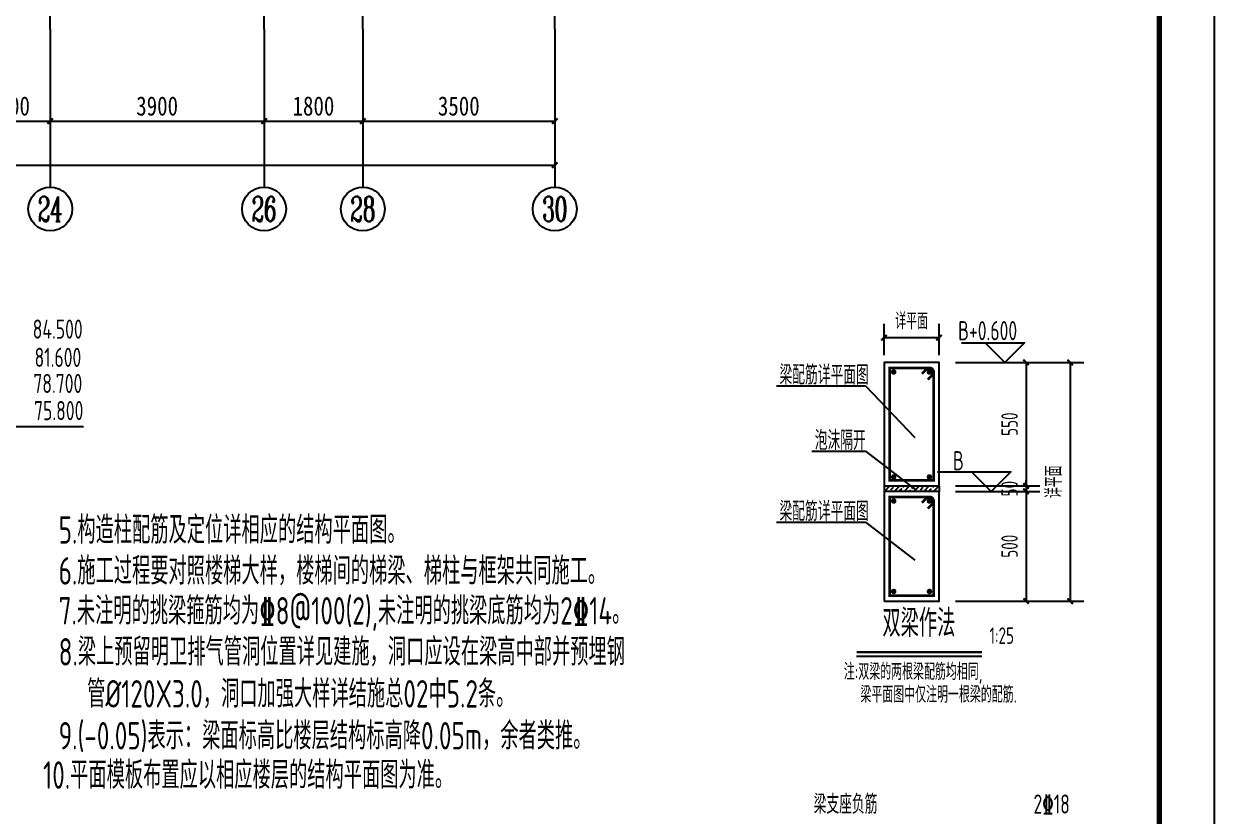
# Model space of a CAD drawing. Extents: x -144902 to 588294, y -160863 to 65494.
# Drawn here: x 495135 to 516840, y -41573 to -27129 of the extents above; entities that cross this region are included whole.
import ezdxf
from ezdxf.enums import TextEntityAlignment as Align

# ---------------------------------------------------------------- set-up
doc = ezdxf.new("R2010")
doc.units = 0
doc.header["$LTSCALE"] = 100
doc.linetypes.add('ACAD_ISO04W100', pattern=[30.5, 24, -3, 0.5, -3])
doc.layers.get('0').update_dxf_attribs({"linetype": 'CONTINUOUS'})
doc.layers.get('Defpoints').update_dxf_attribs({"linetype": 'CONTINUOUS'})
for name, color, linetype in [('1508', 2, 'CONTINUOUS'), ('AXIS', 3, 'CONTINUOUS'), ('AXIS_TEXT', 7, 'CONTINUOUS'), ('beam_dy', 7, 'CONTINUOUS'), ('DOTE', 253, 'ACAD_ISO04W100'), ('PUB_DIM', 3, 'CONTINUOUS'), ('TEXT', 7, 'CONTINUOUS'), ('tk', 7, 'CONTINUOUS'), ('梁__实线', 4, 'CONTINUOUS')]:
    doc.layers.add(name, color=color, linetype=linetype)
doc.styles.add('_HZTXT', font='complex.shx', dxfattribs={"width": 0.7, "bigfont": 'tssdchn.shx'})
doc.styles.add('COMPLEX', font='COMPLEX')
doc.styles.add('DIM_FONT', font='SIMHEI.TTF', dxfattribs={"width": 0.8})
doc.styles.get("Standard").update_dxf_attribs({"font": 'tssdeng.shx', "width": 0.7, "bigfont": 'tssdchn.shx'})
doc.styles.add('TSSD_Dimension', font='Tssdeng.shx', dxfattribs={"width": 0.7, "bigfont": 'tssdchn.shx'})
doc.styles.add('TSSD_Rein', font='Tssdeng.shx', dxfattribs={"width": 0.7, "bigfont": 'tssdchn.shx'})
doc.dimstyles.new('_TCH_ARCH&&100', dxfattribs={"dimtxt": 350, "dimasz": 100, "dimexe": 250, "dimexo": 300, "dimgap": 100, "dimtad": 1, "dimdec": 0, "dimzin": 0, "dimdsep": 46, "dimtxsty": 'DIM_FONT', "dimblk": 'ARCHTICK', "dimcen": 0.09, "dimclrt": 7, "dimazin": 2, "dimtfac": 1, "dimtdec": 0, "dimtix": 1, "dimtmove": 2, "dimatfit": 3, "dimfxl": 1, "dimtolj": 1, "dimtzin": 0, "dimarcsym": 0})
doc.dimstyles.new('DIMN', dxfattribs={"dimtxt": 300, "dimasz": 100, "dimexe": 250, "dimexo": 300, "dimgap": 150, "dimtad": 1, "dimdec": 0, "dimzin": 0, "dimdsep": 46, "dimtxsty": 'DIM_FONT', "dimblk": 'ARCHTICK', "dimcen": 0.09, "dimclrt": 7, "dimazin": 2, "dimtfac": 1, "dimtdec": 0, "dimtix": 1, "dimtmove": 2, "dimatfit": 3, "dimfxl": 1, "dimtolj": 1, "dimtzin": 0, "dimarcsym": 0})

# ---------------------------------------------------------------- blocks, each defined once
blk = doc.blocks.new('A1tk')
at = {"layer": 'tk', "color": 5}
blk.add_lwpolyline([(0, 0), (0, 59400), (84100, 59400), (84100, 0)], close=True, dxfattribs=at)
at = {"layer": 'tk', "const_width": 100}
blk.add_lwpolyline([(2500, 1000), (83100, 1000), (83100, 58400), (2500, 58400)], close=True, dxfattribs=at)
blk = doc.blocks.new('_ArchTick')
at = {"color": 0, "linetype": 'ByBlock', "const_width": 0.4}
blk.add_lwpolyline([(-0.5, -0.5), (0.5, 0.5)], dxfattribs=at)
blk = doc.blocks.new('*D482')
at = {"layer": 'beam_dy', "color": 0, "lineweight": -2}
for p, q in [((513447, -33302), (514463, -33302)), ((514213, -33302), (514213, -37653)), ((513376, -37653), (514463, -37653))]:
    blk.add_line(p, q, dxfattribs=at)
at = {"layer": 'Defpoints', "color": 0}
for p in [(513147, -33302), (513076, -37653), (514213, -37653)]:
    blk.add_point(p, dxfattribs=at)
at = {"layer": 'beam_dy', "color": 0, "lineweight": -2, "xscale": 100, "yscale": 100, "zscale": 100}
for p, rotation in [((514213, -33302), 90), ((514213, -37653), 270)]:
    blk.add_blockref('_ArchTick', p, dxfattribs=dict(at, rotation=rotation))
at = {"layer": 'beam_dy', "color": 7, "insert": (513913, -35478), "char_height": 300, "attachment_point": 5, "rotation": 90, "style": 'TSSD_Dimension'}
blk.add_mtext('\\A1;详平面', dxfattribs=at)
blk = doc.blocks.new('*D483')
at = {"layer": 'beam_dy', "color": 0, "lineweight": -2}
for p, q in [((512123, -33302), (513659, -33302)), ((513409, -33302), (513409, -35553)), ((512123, -35553), (513659, -35553))]:
    blk.add_line(p, q, dxfattribs=at)
at = {"layer": 'Defpoints', "color": 0}
for p in [(511823, -33302), (511823, -35553), (513409, -35553)]:
    blk.add_point(p, dxfattribs=at)
at = {"layer": 'beam_dy', "color": 0, "lineweight": -2, "xscale": 100, "yscale": 100, "zscale": 100}
for p, rotation in [((513409, -33302), 90), ((513409, -35553), 270)]:
    blk.add_blockref('_ArchTick', p, dxfattribs=dict(at, rotation=rotation))
at = {"layer": 'beam_dy', "color": 7, "insert": (513109, -34428), "char_height": 300, "attachment_point": 5, "rotation": 90, "style": 'TSSD_Dimension'}
blk.add_mtext('\\A1;550', dxfattribs=at)
blk = doc.blocks.new('*D484')
at = {"layer": 'beam_dy', "color": 0, "lineweight": -2}
for p, q in [((512123, -35653), (513659, -35653)), ((513409, -35653), (513409, -37653)), ((512123, -37653), (513659, -37653))]:
    blk.add_line(p, q, dxfattribs=at)
at = {"layer": 'Defpoints', "color": 0}
for p in [(511823, -35653), (511823, -37653), (513409, -37653)]:
    blk.add_point(p, dxfattribs=at)
at = {"layer": 'beam_dy', "color": 0, "lineweight": -2, "xscale": 100, "yscale": 100, "zscale": 100}
for p, rotation in [((513409, -35653), 90), ((513409, -37653), 270)]:
    blk.add_blockref('_ArchTick', p, dxfattribs=dict(at, rotation=rotation))
at = {"layer": 'beam_dy', "color": 7, "insert": (513109, -36653), "char_height": 300, "attachment_point": 5, "rotation": 90, "style": 'TSSD_Dimension'}
blk.add_mtext('\\A1;\\A1;500', dxfattribs=at)
blk = doc.blocks.new('*D485')
at = {"layer": 'beam_dy', "color": 0, "lineweight": -2}
for p, q in [((512123, -35553), (513659, -35553)), ((513409, -35553), (513409, -35453)), ((513409, -35553), (513409, -35653)), ((512123, -35653), (513659, -35653)), ((513409, -35653), (513409, -35753))]:
    blk.add_line(p, q, dxfattribs=at)
at = {"layer": 'Defpoints', "color": 0}
for p in [(511823, -35553), (511823, -35653), (513409, -35653)]:
    blk.add_point(p, dxfattribs=at)
at = {"layer": 'beam_dy', "color": 0, "lineweight": -2, "xscale": 100, "yscale": 100, "zscale": 100}
for p, rotation in [((513409, -35553), 270), ((513409, -35653), 90)]:
    blk.add_blockref('_ArchTick', p, dxfattribs=dict(at, rotation=rotation))
at = {"layer": 'beam_dy', "color": 7, "insert": (513109, -35603), "char_height": 300, "attachment_point": 5, "rotation": 90, "style": 'TSSD_Dimension'}
blk.add_mtext('\\A1;50', dxfattribs=at)
blk = doc.blocks.new('*D486')
at = {"layer": 'beam_dy', "color": 0, "lineweight": -2}
for p, q in [((510821, -33170), (510821, -32600)), ((511823, -33170), (511823, -32600)), ((510821, -32850), (511823, -32850))]:
    blk.add_line(p, q, dxfattribs=at)
at = {"layer": 'Defpoints', "color": 0}
for p in [(511823, -32850), (510821, -33470), (511823, -33470)]:
    blk.add_point(p, dxfattribs=at)
at = {"layer": 'beam_dy', "color": 0, "lineweight": -2, "xscale": 100, "yscale": 100, "zscale": 100, "rotation": 180}
blk.add_blockref('_ArchTick', (510821, -32850), dxfattribs=at)
at = {"layer": 'beam_dy', "color": 0, "lineweight": -2, "xscale": 100, "yscale": 100, "zscale": 100}
blk.add_blockref('_ArchTick', (511823, -32850), dxfattribs=at)
at = {"layer": 'beam_dy', "color": 7, "insert": (511322, -32550), "char_height": 300, "attachment_point": 5, "style": 'TSSD_Dimension'}
blk.add_mtext('\\A1;详平面', dxfattribs=at)
blk = doc.blocks.new('*D1687')
at = {"layer": 'AXIS', "color": 0, "lineweight": -2}
for p, q in [((39661, 3375), (39661, 1750)), ((43161, 3375), (43161, 1750)), ((39661, 2000), (43161, 2000))]:
    blk.add_line(p, q, dxfattribs=at)
at = {"layer": 'Defpoints', "color": 0}
for p in [(39661, 3675), (43161, 3675), (43161, 2000)]:
    blk.add_point(p, dxfattribs=at)
at = {"layer": 'AXIS', "color": 0, "lineweight": -2, "xscale": 100, "yscale": 100, "zscale": 100, "rotation": 180}
blk.add_blockref('_ArchTick', (39661, 2000), dxfattribs=at)
at = {"layer": 'AXIS', "color": 0, "lineweight": -2, "xscale": 100, "yscale": 100, "zscale": 100}
blk.add_blockref('_ArchTick', (43161, 2000), dxfattribs=at)
at = {"layer": 'AXIS', "color": 7, "insert": (41411, 2275), "char_height": 350, "attachment_point": 5, "style": 'DIM_FONT'}
blk.add_mtext('\\A1;3500', dxfattribs=at)
blk = doc.blocks.new('*D1688')
at = {"layer": 'AXIS', "color": 0, "lineweight": -2}
for p, q in [((37861, 3375), (37861, 1750)), ((39661, 3375), (39661, 1750)), ((37861, 2000), (39661, 2000))]:
    blk.add_line(p, q, dxfattribs=at)
at = {"layer": 'Defpoints', "color": 0}
for p in [(37861, 3675), (39661, 3675), (39661, 2000)]:
    blk.add_point(p, dxfattribs=at)
at = {"layer": 'AXIS', "color": 0, "lineweight": -2, "xscale": 100, "yscale": 100, "zscale": 100, "rotation": 180}
blk.add_blockref('_ArchTick', (37861, 2000), dxfattribs=at)
at = {"layer": 'AXIS', "color": 0, "lineweight": -2, "xscale": 100, "yscale": 100, "zscale": 100}
blk.add_blockref('_ArchTick', (39661, 2000), dxfattribs=at)
at = {"layer": 'AXIS', "color": 7, "insert": (38761, 2275), "char_height": 350, "attachment_point": 5, "style": 'DIM_FONT'}
blk.add_mtext('\\A1;1800', dxfattribs=at)
blk = doc.blocks.new('*D1689')
at = {"layer": 'AXIS', "color": 0, "lineweight": -2}
for p, q in [((33961, 3375), (33961, 1750)), ((37861, 3375), (37861, 1750)), ((33961, 2000), (37861, 2000))]:
    blk.add_line(p, q, dxfattribs=at)
at = {"layer": 'Defpoints', "color": 0}
for p in [(33961, 3675), (37861, 3675), (37861, 2000)]:
    blk.add_point(p, dxfattribs=at)
at = {"layer": 'AXIS', "color": 0, "lineweight": -2, "xscale": 100, "yscale": 100, "zscale": 100, "rotation": 180}
blk.add_blockref('_ArchTick', (33961, 2000), dxfattribs=at)
at = {"layer": 'AXIS', "color": 0, "lineweight": -2, "xscale": 100, "yscale": 100, "zscale": 100}
blk.add_blockref('_ArchTick', (37861, 2000), dxfattribs=at)
at = {"layer": 'AXIS', "color": 7, "insert": (35911, 2275), "char_height": 350, "attachment_point": 5, "style": 'DIM_FONT'}
blk.add_mtext('\\A1;3900', dxfattribs=at)
blk = doc.blocks.new('*D1690')
at = {"layer": 'AXIS', "color": 0, "lineweight": -2}
for p, q in [((32461, 3375), (32461, 1750)), ((33961, 3375), (33961, 1750)), ((32461, 2000), (33961, 2000))]:
    blk.add_line(p, q, dxfattribs=at)
at = {"layer": 'Defpoints', "color": 0}
for p in [(32461, 3675), (33961, 3675), (33961, 2000)]:
    blk.add_point(p, dxfattribs=at)
at = {"layer": 'AXIS', "color": 0, "lineweight": -2, "xscale": 100, "yscale": 100, "zscale": 100, "rotation": 180}
blk.add_blockref('_ArchTick', (32461, 2000), dxfattribs=at)
at = {"layer": 'AXIS', "color": 0, "lineweight": -2, "xscale": 100, "yscale": 100, "zscale": 100}
blk.add_blockref('_ArchTick', (33961, 2000), dxfattribs=at)
at = {"layer": 'AXIS', "color": 7, "insert": (33211, 2275), "char_height": 350, "attachment_point": 5, "style": 'DIM_FONT'}
blk.add_mtext('\\A1;1500', dxfattribs=at)
blk = doc.blocks.new('*D1703')
at = {"layer": 'AXIS', "color": 0, "lineweight": -2}
for p, q in [((4061, 3375), (4061, 950)), ((43161, 3375), (43161, 950)), ((4061, 1200), (43161, 1200))]:
    blk.add_line(p, q, dxfattribs=at)
at = {"layer": 'Defpoints', "color": 0}
for p in [(4061, 3675, 0), (43161, 3675, 0), (43161, 1200)]:
    blk.add_point(p, dxfattribs=at)
at = {"layer": 'AXIS', "color": 0, "lineweight": -2, "xscale": 100, "yscale": 100, "zscale": 100, "rotation": 180}
blk.add_blockref('_ArchTick', (4061, 1200), dxfattribs=at)
at = {"layer": 'AXIS', "color": 0, "lineweight": -2, "xscale": 100, "yscale": 100, "zscale": 100}
blk.add_blockref('_ArchTick', (43161, 1200), dxfattribs=at)
at = {"layer": 'AXIS', "color": 7, "insert": (23611, 1475), "char_height": 350, "attachment_point": 5, "style": 'DIM_FONT'}
blk.add_mtext('\\A1;39100', dxfattribs=at)
blk = doc.blocks.new('_AXISO')
blk.add_circle((0, 0), 0.5)
at = {"layer": 'AXIS_TEXT', "style": 'COMPLEX', "width": 1.041667}
blk.add_attdef('A', text='', height=0.56, dxfattribs=at).set_placement((-0.25, -0.28), (0.25, -0.28), align=Align.FIT)
blk = doc.blocks.new('2012122621245179')
at = {"layer": 'AXIS'}
for p, q in [((33961.4, 3675, 0), (33961.4, 800, 0)), ((37861.4, 3675, 0), (37861.4, 800, 0)), ((39661.4, 3675, 0), (39661.4, 800, 0)), ((43161.4, 3675, 0), (43161.4, 800, 0))]:
    blk.add_line(p, q, dxfattribs=at)
at = {"layer": 'DOTE'}
for p, q in [((33961.4, 3675, 0), (33961.4, 23075, 0)), ((43161.4, 3675, 0), (43161.4, 23075, 0)), ((37861.4, 3675, 0), (37861.4, 16475, 0)), ((39661.4, 3675, 0), (39661.4, 15175, 0))]:
    blk.add_line(p, q, dxfattribs=at)
at = {"layer": 'AXIS'}
ref = blk.add_blockref('_AXISO', (33961.4, 400, 0), dxfattribs=dict(at, xscale=800, yscale=800, zscale=800))
ref.add_attrib('A', '24', dxfattribs={"layer": 'AXIS_TEXT', "height": 452.55, "style": '_HZTXT', "width": 0.583333}).set_placement((33735.1, 173.7, 0), (34187.6, 173.7, 0), align=Align.FIT)
ref = blk.add_blockref('_AXISO', (37861.4, 400, 0), dxfattribs=dict(at, xscale=800, yscale=800, zscale=800))
ref.add_attrib('A', '26', dxfattribs={"layer": 'AXIS_TEXT', "height": 452.55, "style": '_HZTXT', "width": 0.617647}).set_placement((37635.1, 173.7, 0), (38087.6, 173.7, 0), align=Align.FIT)
ref = blk.add_blockref('_AXISO', (39661.4, 400, 0), dxfattribs=dict(at, xscale=800, yscale=800, zscale=800))
ref.add_attrib('A', '28', dxfattribs={"layer": 'AXIS_TEXT', "height": 452.55, "style": '_HZTXT', "width": 0.617647}).set_placement((39435.1, 173.7, 0), (39887.6, 173.7, 0), align=Align.FIT)
ref = blk.add_blockref('_AXISO', (43161.4, 400, 0), dxfattribs=dict(at, xscale=800, yscale=800, zscale=800))
ref.add_attrib('A', '30', dxfattribs={"layer": 'AXIS_TEXT', "height": 452.55, "style": '_HZTXT', "width": 0.636364}).set_placement((42935.1, 173.7, 0), (43387.6, 173.7, 0), align=Align.FIT)
for p1, p2, distance, picture, middle in [((4061.4, 3675, 0), (43161.4, 3675, 0), -2475, '*D1703', (23611.4, 1475, 0)), ((32461.4, 3675, 0), (33961.4, 3675, 0), -1675, '*D1690', (33211.4, 2275, 0)), ((33961.4, 3675, 0), (37861.4, 3675, 0), -1675, '*D1689', (35911.4, 2275, 0)), ((37861.4, 3675, 0), (39661.4, 3675, 0), -1675, '*D1688', (38761.4, 2275, 0)), ((39661.4, 3675, 0), (43161.4, 3675, 0), -1675, '*D1687', (41411.4, 2275, 0))]:
    dim = blk.add_aligned_dim(p1=p1, p2=p2, distance=distance, dimstyle='_TCH_ARCH&&100', dxfattribs=at)
    dim.commit()
    dim.dimension.update_dxf_attribs({"geometry": picture, "text_midpoint": middle})

msp = doc.modelspace()

# ---------------------------------------------------------------- hatches: boundary and pattern name
at = {"layer": '梁__实线'}
h = msp.add_hatch(dxfattribs=at)
h.set_pattern_fill('ANSI33', color=256, scale=20, style=0)
h.set_pattern_definition([(45, (619966.56, 278775.74), (-89.80256, 89.80256), []), (45, (620056.36, 278775.74), (-89.80256, 89.80256), [63.5, -31.75])])
h.paths.add_polyline_path([(510820.729, -35553.009), (510820.729, -35653.33), (511823.015, -35653.33), (511823.015, -35653.009), (511823.015, -35553.009)])

# ---------------------------------------------------------------- linework, layer by layer
at = {"layer": 'beam_dy'}
for p, q in [((508861.37, -33727.369), (510482.996, -33727.369)), ((510482.996, -33727.369), (511383.647, -34672.238)), ((509504.113, -34920.028), (510482.996, -34920.028)), ((510482.996, -34920.028), (511383.647, -35614.897)), ((510820.729, -35553.009), (510820.729, -35653.009)), ((511823.015, -35553.009), (511823.015, -35653.009)), ((510820.729, -35653.33), (510820.729, -35653.009)), ((511823.015, -35653.009), (511823.015, -35653.33)), ((508861.37, -36214.274), (510482.996, -36214.274)), ((510482.996, -36214.274), (511383.647, -36909.143)), ((510319.799, -38658.218), (512603.282, -38658.218))]:
    msp.add_line(p, q, dxfattribs=at)
for points in [[(512229.71, -32942.17), (513383.65, -32942.17), (513023.65, -33302.17), (512663.65, -32942.17)], [(511793.891, -35293.33), (513133.08, -35293.33), (512773.08, -35653.33), (512413.08, -35293.33)]]:
    msp.add_lwpolyline(points, dxfattribs=at)
for points in [[(510820.729, -35553.009), (511823.015, -35553.009), (511823.015, -33303.17), (510820.729, -33303.17)], [(510820.729, -37653.17), (511823.015, -37653.17), (511823.015, -35653.33), (510820.729, -35653.33)]]:
    msp.add_lwpolyline(points, close=True, dxfattribs=at)
at = {"layer": 'beam_dy', "const_width": 50}
for points in [[(511510.129, -33508.989), (511594.982, -33424.137, -0.668178638), (511723.015, -33477.17), (511723.015, -35453.009), (510920.729, -35453.009), (510920.729, -33402.17), (511648.015, -33402.17, -0.668178638), (511701.048, -33530.203), (511616.195, -33615.055)], [(511510.129, -35860.15), (511594.982, -35775.297, -0.668178638), (511723.015, -35828.33), (511723.015, -37553.17), (510920.729, -37553.17), (510920.729, -35753.33), (511648.015, -35753.33, -0.668178638), (511701.048, -35881.363), (511616.195, -35966.216)]]:
    msp.add_lwpolyline(points, format="xyb", dxfattribs=at)
for points in [[(510970.729, -33477.17, 1), (511020.729, -33477.17, 1)], [(511623.015, -33477.17, 1), (511673.015, -33477.17, 1)], [(510970.729, -35389.576, -1), (511020.729, -35389.576, -1)], [(511623.015, -35389.576, -1), (511673.015, -35389.576, -1)], [(510970.729, -35828.33, 1), (511020.729, -35828.33, 1)], [(511623.015, -35828.33, 1), (511673.015, -35828.33, 1)], [(510970.729, -37477.056, -1), (511020.729, -37477.056, -1)], [(511623.015, -37477.056, -1), (511673.015, -37477.056, -1)]]:
    msp.add_lwpolyline(points, format="xyb", close=True, dxfattribs=at)
at = {"layer": 'beam_dy', "const_width": 40}
msp.add_lwpolyline([(510319.799, -38582.096), (512603.282, -38582.096)], dxfattribs=at)
at = {"layer": 'PUB_DIM'}
msp.add_line((496222.237, -34478.09), (494264.162, -34478.09), dxfattribs=at)

# ---------------------------------------------------------------- block references
at = {"layer": '1508', "rotation": 270}
msp.add_blockref('A1tk', (457439.55, -844.592), dxfattribs=at)
at = {"layer": 'AXIS'}
msp.add_blockref('2012122621245179', (461655.183, -30904.394, 0), dxfattribs=at)

# ---------------------------------------------------------------- texts
at = {"layer": 'beam_dy', "color": 2, "style": 'TSSD_Rein', "width": 0.7}
for s, p in [('B+0.600', (512708.618, -32723.033)), ('B ', (512250.786, -35094.105))]:
    msp.add_text(s, height=350, dxfattribs=at).set_placement(p, align=Align.MIDDLE)
for s, p in [('梁配筋详平面图', (508913.23, -33704.874)), ('泡沫隔开', (509555.973, -34897.534)), ('梁配筋详平面图', (508913.23, -36191.779)), ('梁支座负筋', (509536.478, -41530.002)), ('2%%13218', (513544.911, -41527.03))]:
    msp.add_text(s, height=350, dxfattribs=at).set_placement(p)
at = {"layer": 'beam_dy', "style": 'TSSD_Rein', "width": 0.7}
msp.add_text('双梁作法', height=500, dxfattribs=at).set_placement((511454.778, -38454.931), align=Align.BOTTOM_CENTER)
at = {"layer": 'beam_dy', "color": 4, "style": 'TSSD_Rein', "width": 0.7}
for s, p in [('1:25', (512742.01, -38432.531)), ('注:双梁的两根梁配筋均相同,', (510086.708, -39089.161)), ('梁平面图中仅注明一根梁的配筋.', (510389.799, -39504.645))]:
    msp.add_text(s, height=300, dxfattribs=at).set_placement(p)
at = {"layer": 'PUB_DIM', "width": 0.7}
for s, p in [('84.500', (495752.391, -32694.216)), ('81.600', (495756.751, -33209.187)), ('78.700', (495754.902, -33684.767)), ('75.800', (495771.387, -34179.372))]:
    msp.add_text(s, height=350, rotation=0, dxfattribs=at).set_placement(p, align=Align.MIDDLE)
at = {"layer": 'TEXT', "width": 0.7}
for s, p in [('5.构造柱配筋及定位详相应的结构平面图。', (495770.411, -36605.454)), ('6.施工过程要对照楼梯大样，楼梯间的梯梁、梯柱与框架共同施工。', (495770.411, -37352.117)), ('7.未注明的挑梁箍筋均为%%1328@100(2),未注明的挑梁底筋均为2%%13214。', (495770.411, -38079.634)), ('8.梁上预留明卫排气管洞位置详见建施，洞口应设在梁高中部并预埋钢', (495770.411, -38828.098)), ('管%%c120X3.0，洞口加强大样详结施总02中5.2条。', (496289.94, -39592.928)), ('9.(-0.05)表示：梁面标高比楼层结构标高降0.05m，余者类推。', (495770.411, -40357.568))]:
    msp.add_text(s, height=500, dxfattribs=at).set_placement(p)
at = {"layer": 'TEXT', "ltscale": 99, "width": 0.7}
msp.add_text('10.平面模板布置应以相应楼层的结构平面图为准。', height=500, dxfattribs=at).set_placement((495486.231, -41073.49))

# ---------------------------------------------------------------- dimensions: what is measured, and where the dimension line sits
at = {"layer": 'beam_dy'}
dim = msp.add_linear_dim(base=(511823.015, -32850.373), p1=(510820.729, -33469.65), p2=(511823.015, -33469.65), text='详平面', dimstyle='DIMN', override={"dimlfac": 0.2, "dimtxsty": 'TSSD_Dimension'}, dxfattribs=at)
dim.commit()
dim.dimension.update_dxf_attribs({"geometry": '*D486', "text_midpoint": (511321.872, -32550.373)})
for base, p1, p2, text, picture, middle in [((513409.055, -35553.009), (511823.015, -33302.17), (511823.015, -35553.009), '550', '*D483', (513109.055, -34427.589)), ((514213.388, -37653.17), (513146.988, -33302.17), (513076.411, -37653.17), '详平面', '*D482', (513913.388, -35477.67)), ((513409.055, -35653.009), (511823.015, -35553.33), (511823.015, -35653.009), '50', '*D485', (513109.055, -35603.17)), ((513409.055, -37653.17), (511823.015, -35653.33), (511823.015, -37653.17), '\\A1;500', '*D484', (513109.055, -36653.25))]:
    dim = msp.add_linear_dim(base=base, p1=p1, p2=p2, angle=90, text=text, dimstyle='DIMN', override={"dimlfac": 0.2, "dimtxsty": 'TSSD_Dimension'}, dxfattribs=at)
    dim.commit()
    dim.dimension.update_dxf_attribs({"geometry": picture, "text_midpoint": middle})

doc.saveas('drawing.dxf')
